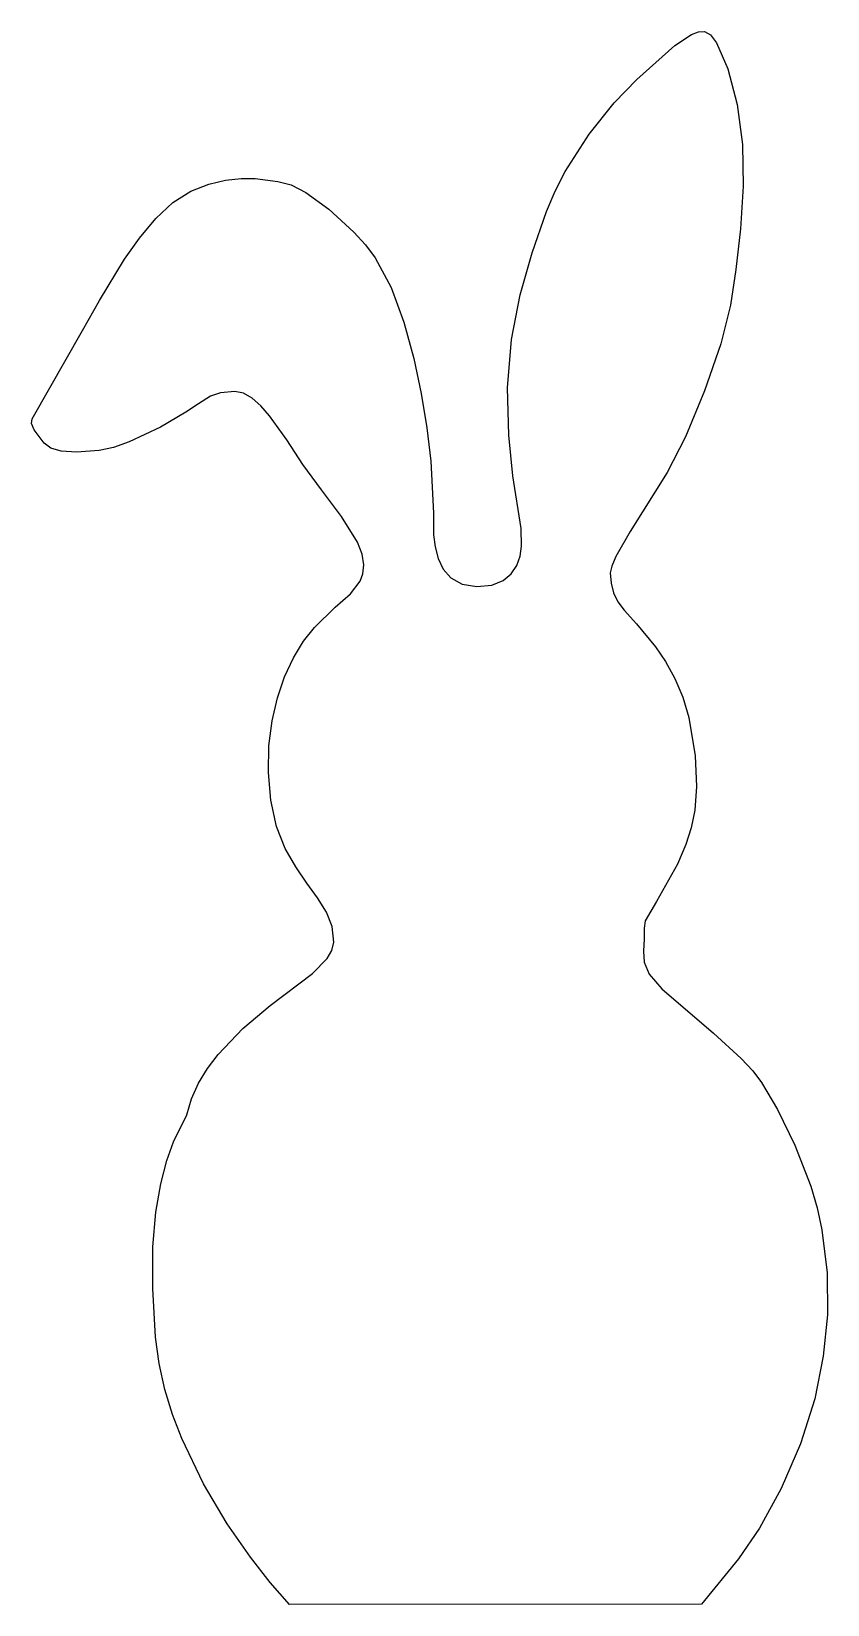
# Model space of a CAD drawing. Extents: x 1 to 77, y 0 to 150.
import ezdxf

# ---------------------------------------------------------------- set-up
doc = ezdxf.new("R2010")
doc.units = 0

msp = doc.modelspace()

# ---------------------------------------------------------------- linework, layer by layer
at = {"layer": 'Camada 1'}
for p, q in [((62.152311, 148.337206), (63.720193, 149.391499)), ((63.720193, 149.391499), (64.39515, 149.648502)), ((64.39515, 149.648502), (64.97988, 149.67687)), ((64.97988, 149.67687), (65.531761, 149.348515)), ((65.531761, 149.348515), (66.1015, 148.602144)), ((66.1015, 148.602144), (67.20177, 146.110495)), ((58.5137, 145.08682), (62.152311, 148.337206)), ((67.20177, 146.110495), (68.095115, 142.712209)), ((56.381851, 142.887704), (58.5137, 145.08682)), ((53.994891, 139.888845), (56.381851, 142.887704)), ((68.095115, 142.712209), (68.59596, 138.91757)), ((51.721258, 136.344248), (53.994891, 139.888845)), ((68.59596, 138.91757), (68.646108, 134.9422)), ((16.0704, 134.46407), (17.769451, 135.121311)), ((17.769451, 135.121311), (19.3726, 135.504466)), ((19.3726, 135.504466), (20.855839, 135.667189)), ((20.855839, 135.667189), (22.195156, 135.663131)), ((22.195156, 135.663131), (24.345991, 135.369286)), ((24.345991, 135.369286), (25.63303, 135.05215)), ((25.63303, 135.05215), (27.014827, 134.329845)), ((50.742076, 134.446675), (51.721258, 136.344248)), ((68.646108, 134.9422), (68.392082, 130.862627)), ((14.359783, 133.377348), (16.0704, 134.46407)), ((27.014827, 134.329845), (29.19277, 132.732646)), ((49.92939, 132.50792), (50.742076, 134.446675)), ((12.721775, 131.837841), (14.359783, 133.377348)), ((29.19277, 132.732646), (31.588985, 130.557987)), ((48.563415, 128.591938), (49.92939, 132.50792)), ((11.180099, 129.990007), (12.721775, 131.837841)), ((31.588985, 130.557987), (32.68836, 129.347058)), ((68.392082, 130.862627), (67.955391, 126.980451)), ((9.758478, 127.978309), (11.180099, 129.990007)), ((32.68836, 129.347058), (33.6256, 128.1033)), ((7.370291, 124.041157), (9.758478, 127.978309)), ((33.6256, 128.1033), (35.132289, 125.277466)), ((47.405481, 124.563769), (48.563415, 128.591938)), ((67.955391, 126.980451), (67.45754, 123.59727)), ((35.132289, 125.277466), (36.34393, 121.984951)), ((46.581082, 120.3105), (47.405481, 124.563769)), ((5.747, 121.18207), (7.370291, 124.041157)), ((67.45754, 123.59727), (66.534796, 119.897026)), ((36.34393, 121.984951), (37.290408, 118.516586)), ((0.96839, 112.77277), (5.747, 121.18207)), ((46.21571, 115.71922), (46.581082, 120.3105)), ((37.290408, 118.516586), (38.00161, 115.1632)), ((66.534796, 119.897026), (64.980471, 115.4333)), ((46.335803, 111.195338), (46.21571, 115.71922)), ((64.980471, 115.4333), (63.151618, 111.062109)), ((16.80243, 114.19685), (15.589553, 113.386122)), ((17.931374, 114.922575), (16.80243, 114.19685)), ((18.901949, 115.231678), (17.931374, 114.922575)), ((20.2634, 115.38076), (18.901949, 115.231678)), ((21.068142, 115.21956), (20.2634, 115.38076)), ((21.890183, 114.737195), (21.068142, 115.21956)), ((22.721635, 113.992572), (21.890183, 114.737195)), ((23.55461, 113.044593), (22.721635, 113.992572)), ((38.00161, 115.1632), (38.529704, 111.911995)), ((0.89556, 112.308768), (0.96839, 112.77277)), ((15.589553, 113.386122), (13.164339, 111.970666)), ((25.193575, 110.774186), (23.55461, 113.044593)), ((1.142443, 111.701905), (0.89556, 112.308768)), ((2.10556, 110.4322), (1.142443, 111.701905)), ((13.164339, 111.970666), (10.195388, 110.558902)), ((38.529704, 111.911995), (38.902891, 108.743842)), ((46.738759, 107.335439), (46.335803, 111.195338)), ((63.151618, 111.062109), (61.40529, 107.63947)), ((2.735439, 109.957323), (2.10556, 110.4322)), ((3.706818, 109.670145), (2.735439, 109.957323)), ((5.189002, 109.595757), (3.706818, 109.670145)), ((7.3513, 109.75925), (5.189002, 109.595757)), ((8.715949, 110.044536), (7.3513, 109.75925)), ((10.195388, 110.558902), (8.715949, 110.044536)), ((26.74397, 108.39721), (25.193575, 110.774186)), ((28.492863, 105.990005), (26.74397, 108.39721)), ((38.902891, 108.743842), (39.1602, 103.7816)), ((47.521, 102.30292), (46.738759, 107.335439)), ((61.40529, 107.63947), (57.903317, 102.035025)), ((30.404881, 103.45593), (28.492863, 105.990005)), ((31.933239, 101.006725), (30.404881, 103.45593)), ((39.1602, 103.7816), (39.181363, 101.722749)), ((47.555965, 100.615155), (47.521, 102.30292)), ((57.903317, 102.035025), (56.539367, 99.642947)), ((32.382675, 99.880117), (31.933239, 101.006725)), ((39.181363, 101.722749), (39.315755, 100.573951)), ((39.315755, 100.573951), (39.601684, 99.450779)), ((47.410112, 99.687336), (47.555965, 100.615155)), ((32.53115, 98.85413), (32.382675, 99.880117)), ((39.601684, 99.450779), (40.090896, 98.43214)), ((47.096975, 98.789679), (47.410112, 99.687336)), ((56.539367, 99.642947), (56.139197, 98.729956)), ((32.179863, 97.282042), (32.430046, 97.988141)), ((32.430046, 97.988141), (32.53115, 98.85413)), ((40.090896, 98.43214), (40.835138, 97.596939)), ((40.835138, 97.596939), (41.886157, 97.024084)), ((45.793672, 97.343213), (46.57276, 97.986774)), ((46.57276, 97.986774), (47.096975, 98.789679)), ((56.139197, 98.729956), (55.99739, 98.07443)), ((55.99739, 98.07443), (56.079775, 97.095098)), ((29.794884, 94.801292), (31.253566, 96.098463)), ((31.253566, 96.098463), (32.179863, 97.282042)), ((41.886157, 97.024084), (43.2957, 96.79248)), ((43.2957, 96.79248), (44.715917, 96.923584)), ((44.715917, 96.923584), (45.793672, 97.343213)), ((56.079775, 97.095098), (56.317054, 96.186492)), ((56.317054, 96.186492), (56.724566, 95.335108)), ((27.84644, 92.88843), (29.794884, 94.801292)), ((56.724566, 95.335108), (57.31765, 94.52744)), ((57.31765, 94.52744), (58.501327, 93.242071)), ((58.501327, 93.242071), (60.296665, 91.037651)), ((25.832043, 89.991854), (26.793109, 91.564119)), ((26.793109, 91.564119), (27.84644, 92.88843)), ((24.992956, 88.190634), (25.832043, 89.991854)), ((60.296665, 91.037651), (61.248514, 89.6241)), ((61.248514, 89.6241), (62.143048, 88.020751)), ((24.305559, 86.17946), (24.992956, 88.190634)), ((62.143048, 88.020751), (62.910189, 86.240924)), ((23.799567, 83.977332), (24.305559, 86.17946)), ((62.910189, 86.240924), (63.47986, 84.29794)), ((23.504693, 81.603251), (23.799567, 83.977332)), ((63.47986, 84.29794), (64.084321, 80.644847)), ((23.450649, 79.076217), (23.504693, 81.603251)), ((64.084321, 80.644847), (64.216346, 77.720851)), ((23.66715, 76.41523), (23.450649, 79.076217)), ((64.216346, 77.720851), (64.039389, 75.458125)), ((24.211506, 73.922996), (23.66715, 76.41523)), ((64.039389, 75.458125), (63.7169, 73.78884)), ((25.044639, 71.832148), (24.211506, 73.922996)), ((63.7169, 73.78884), (63.192904, 72.186742)), ((63.192904, 72.186742), (62.385056, 70.32779)), ((26.051687, 70.056616), (25.044639, 71.832148)), ((27.117786, 68.510325), (26.051687, 70.056616)), ((62.385056, 70.32779), (60.41332, 66.78139)), ((28.128075, 67.107204), (27.117786, 68.510325)), ((28.96769, 65.761179), (28.128075, 67.107204)), ((60.41332, 66.78139), (59.325819, 64.918954)), ((29.521769, 64.386179), (28.96769, 65.761179)), ((59.325819, 64.918954), (59.223538, 64.239651)), ((29.67545, 62.89613), (29.521769, 64.386179)), ((59.22543, 63.21983), (59.172167, 62.037047)), ((59.223538, 64.239651), (59.22543, 63.21983)), ((29.052269, 61.344668), (29.477926, 62.099893)), ((29.477926, 62.099893), (29.67545, 62.89613)), ((59.172167, 62.037047), (59.217935, 60.984099)), ((27.652579, 59.898626), (29.052269, 61.344668)), ((59.217935, 60.984099), (59.691323, 59.852481)), ((23.61181, 56.85379), (27.652579, 59.898626)), ((59.691323, 59.852481), (60.92092, 58.43369)), ((60.92092, 58.43369), (65.832826, 54.218662)), ((21.027529, 54.664615), (23.61181, 56.85379)), ((18.676372, 52.194084), (21.027529, 54.664615)), ((65.832826, 54.218662), (68.469117, 51.80087)), ((17.667039, 50.855602), (18.676372, 52.194084)), ((68.469117, 51.80087), (69.561755, 50.631996)), ((16.810577, 49.449531), (17.667039, 50.855602)), ((69.561755, 50.631996), (70.40097, 49.5346)), ((70.40097, 49.5346), (71.930694, 46.947057)), ((15.68238, 46.43829), (16.138514, 47.976788)), ((16.138514, 47.976788), (16.810577, 49.449531)), ((71.930694, 46.947057), (73.586265, 43.564242)), ((14.430879, 43.881932), (15.68238, 46.43829)), ((13.781879, 42.095025), (14.430879, 43.881932)), ((73.586265, 43.564242), (75.087681, 39.653132)), ((13.197636, 39.874503), (13.781879, 42.095025)), ((12.738344, 37.149516), (13.197636, 39.874503)), ((75.087681, 39.653132), (75.69308, 37.582895)), ((75.69308, 37.582895), (76.15494, 35.4807)), ((12.464195, 33.849217), (12.738344, 37.149516)), ((76.15494, 35.4807), (76.658209, 31.37072)), ((12.435383, 29.902757), (12.464195, 33.849217)), ((76.658209, 31.37072), (76.682722, 27.392154)), ((12.7121, 25.23929), (12.435383, 29.902757)), ((76.682722, 27.392154), (76.271017, 23.429786)), ((13.052647, 22.736011), (12.7121, 25.23929)), ((13.603382, 20.28208), (13.052647, 22.736011)), ((76.271017, 23.429786), (75.46563, 19.3684)), ((14.332271, 17.892971), (13.603382, 20.28208)), ((75.46563, 19.3684), (74.126381, 15.090763)), ((15.207281, 15.58416), (14.332271, 17.892971)), ((17.267527, 11.269334), (15.207281, 15.58416)), ((74.126381, 15.090763), (72.277112, 10.840431)), ((19.52785, 7.461402), (17.267527, 11.269334)), ((72.277112, 10.840431), (70.206373, 7.043259)), ((21.731979, 4.28417), (19.52785, 7.461402)), ((70.206373, 7.043259), (68.20271, 4.1251)), ((23.623644, 1.861438), (21.731979, 4.28417)), ((68.20271, 4.1251), (64.68494, -0.19146)), ((25.4445, -0.22531), (23.623644, 1.861438)), ((64.6849, -0.19151), (25.4445, -0.22531)), ((64.68494, -0.19146), (64.6849, -0.19151))]:
    msp.add_line(p, q, dxfattribs=at)

doc.saveas('drawing.dxf')
